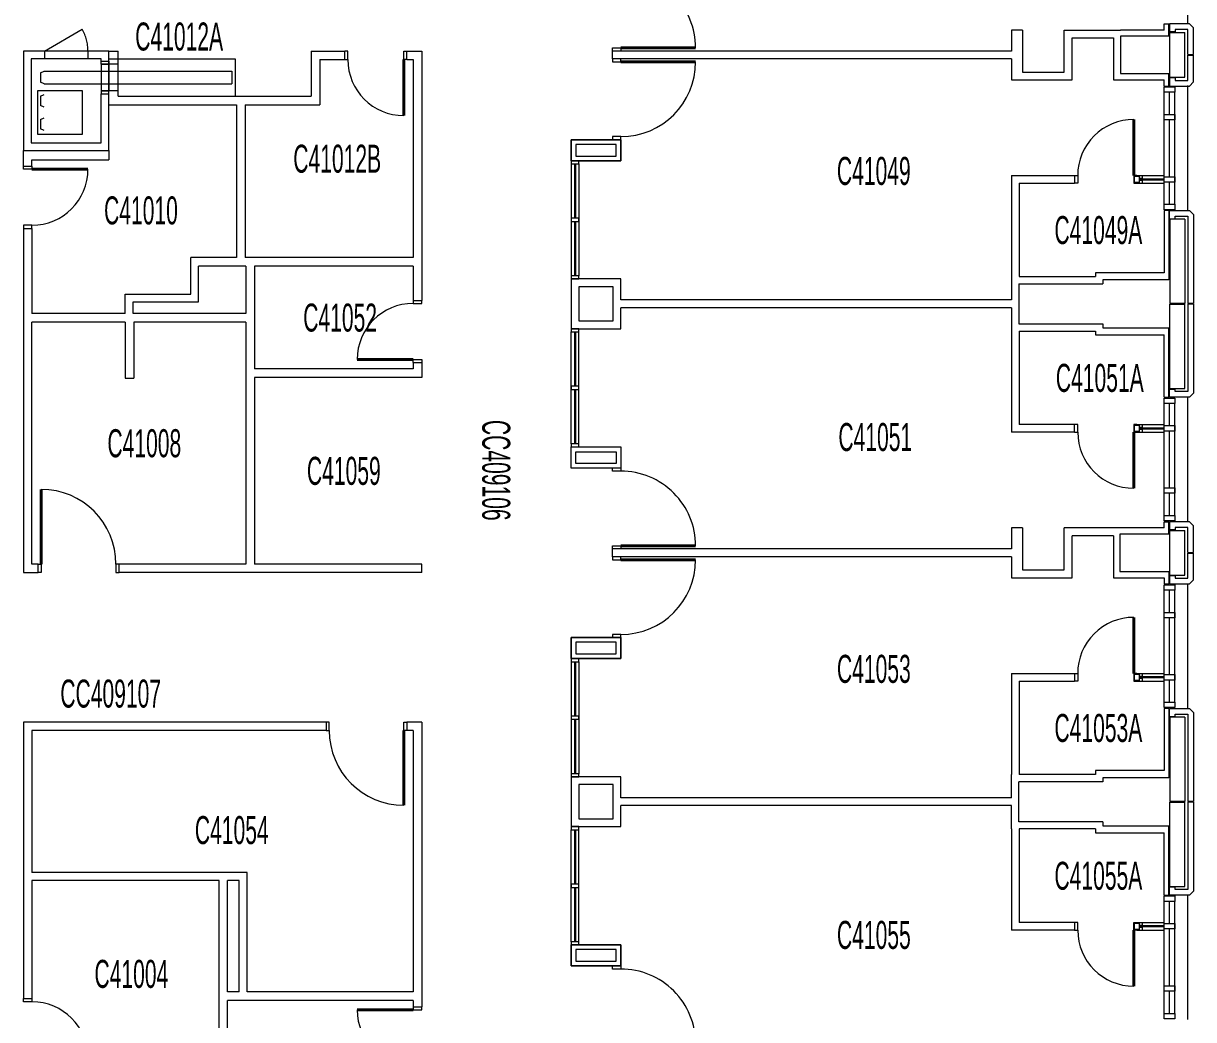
# Model space of a CAD drawing. Header units: inches. Extents: x 1.78 to 8.52, y 2.17 to 6.28.
# Drawn here: x 7.983 to 8.503, y 4.457 to 4.899 of the extents above; entities that cross this region are included whole.
import ezdxf

# ---------------------------------------------------------------- set-up
doc = ezdxf.new("R2010")
doc.units = ezdxf.units.IN
doc.header["$MEASUREMENT"] = 0
doc.linetypes.add('HIDDEN', pattern=[0.075, 0.05, -0.025])
for name, color, linetype, lineweight in [('LEVEL_15', 7, 'Continuous', 15), ('LEVEL_16', 7, 'Continuous', 15), ('LEVEL_23', 7, 'Continuous', 15), ('LEVEL_25', 7, 'Continuous', 15), ('LEVEL_26', 7, 'Continuous', 15), ('LEVEL_35', 7, 'Continuous', 15), ('LEVEL_48', 7, 'Continuous', 15), ('LEVEL_9', 7, 'Continuous', 15)]:
    doc.layers.add(name, color=color, linetype=linetype, lineweight=lineweight)
doc.styles.add('SLDTEXTSTYLE1', font='TXT', dxfattribs={"width": 0.5625})
doc.styles.add('SLDTEXTSTYLE5', font='TXT', dxfattribs={"width": 0.5625})

msp = doc.modelspace()

# ---------------------------------------------------------------- linework, layer by layer
at = {"layer": 'LEVEL_15', "color": 32, "linetype": 'Continuous', "lineweight": 0}
for p, q in [((8.50026, 4.95453), (8.50026, 4.89898)), ((8.50121, 4.89897), (8.49231, 4.89897)), ((8.49231, 4.89897), (8.49231, 4.89534)), ((8.50121, 4.89897), (8.50303, 4.89716)), ((8.50303, 4.88533), (8.50303, 4.89716)), ((8.49482, 4.89534), (8.49231, 4.89534)), ((8.49248, 4.87521), (8.49248, 4.89508)), ((8.49248, 4.89508), (8.49914, 4.89508)), ((8.50052, 4.89647), (8.49482, 4.89647)), ((8.49482, 4.89647), (8.49482, 4.89534)), ((8.49914, 4.87521), (8.49914, 4.89508)), ((8.50052, 4.88533), (8.50052, 4.89647)), ((8.50052, 4.88533), (8.50303, 4.88533)), ((8.50052, 4.87383), (8.50052, 4.88498)), ((8.50052, 4.88498), (8.50303, 4.88498)), ((8.50303, 4.87314), (8.50303, 4.88498)), ((8.49231, 4.87495), (8.49231, 4.87132)), ((8.49482, 4.87495), (8.49231, 4.87495)), ((8.49231, 4.87132), (8.50121, 4.87132)), ((8.49248, 4.87521), (8.49914, 4.87521)), ((8.49482, 4.87495), (8.49482, 4.87383)), ((8.49482, 4.87383), (8.50052, 4.87383)), ((8.50026, 4.87158), (8.50026, 4.81603)), ((8.50303, 4.87314), (8.50121, 4.87132)), ((8.49231, 4.81239), (8.49231, 4.81602)), ((8.49231, 4.81602), (8.50121, 4.81602)), ((8.50121, 4.81602), (8.50303, 4.81421)), ((8.50303, 4.81421), (8.50303, 4.77473)), ((8.49231, 4.81239), (8.49482, 4.81239)), ((8.49248, 4.81213), (8.49248, 4.77473)), ((8.49914, 4.81213), (8.49248, 4.81213)), ((8.49482, 4.81239), (8.49482, 4.81352)), ((8.49482, 4.81352), (8.50052, 4.81352)), ((8.49914, 4.81213), (8.49914, 4.77473)), ((8.50052, 4.81352), (8.50052, 4.77473)), ((8.49914, 4.77473), (8.49248, 4.77473)), ((8.49248, 4.73696), (8.49248, 4.77438)), ((8.49248, 4.77438), (8.49914, 4.77438)), ((8.49914, 4.73696), (8.49914, 4.77438)), ((8.50303, 4.77473), (8.50052, 4.77473)), ((8.50052, 4.77438), (8.50052, 4.73558)), ((8.50303, 4.77438), (8.50052, 4.77438)), ((8.50303, 4.77438), (8.50303, 4.73488)), ((8.49231, 4.73307), (8.49231, 4.7367)), ((8.49231, 4.7367), (8.49482, 4.7367)), ((8.49248, 4.73696), (8.49914, 4.73696)), ((8.49482, 4.73558), (8.49482, 4.7367)), ((8.50121, 4.73307), (8.49231, 4.73307)), ((8.50052, 4.73558), (8.49482, 4.73558)), ((8.50026, 4.73333), (8.50026, 4.67778)), ((8.50121, 4.73307), (8.50303, 4.73488)), ((8.50121, 4.67777), (8.49231, 4.67777)), ((8.49231, 4.67777), (8.49231, 4.67414)), ((8.49482, 4.67414), (8.49231, 4.67414)), ((8.49248, 4.65401), (8.49248, 4.67388)), ((8.49248, 4.67388), (8.49914, 4.67388)), ((8.50052, 4.67526), (8.49482, 4.67526)), ((8.49482, 4.67526), (8.49482, 4.67414)), ((8.49914, 4.65401), (8.49914, 4.67388)), ((8.50052, 4.66412), (8.50052, 4.67526)), ((8.50121, 4.67777), (8.50303, 4.67595)), ((8.50303, 4.66412), (8.50303, 4.67595)), ((8.50052, 4.66412), (8.50303, 4.66412)), ((8.50052, 4.65262), (8.50052, 4.66378)), ((8.50052, 4.66378), (8.50303, 4.66378)), ((8.50303, 4.65193), (8.50303, 4.66378)), ((8.49231, 4.65375), (8.49231, 4.65012)), ((8.49482, 4.65375), (8.49231, 4.65375)), ((8.49248, 4.65401), (8.49914, 4.65401)), ((8.49482, 4.65375), (8.49482, 4.65262)), ((8.49482, 4.65262), (8.50052, 4.65262)), ((8.49231, 4.65012), (8.50121, 4.65012)), ((8.50026, 4.65038), (8.50026, 4.59482)), ((8.50303, 4.65193), (8.50121, 4.65012)), ((8.49231, 4.59119), (8.49231, 4.59482)), ((8.49231, 4.59482), (8.50121, 4.59482)), ((8.49231, 4.59119), (8.49482, 4.59119)), ((8.49248, 4.59093), (8.49248, 4.55352)), ((8.49914, 4.59093), (8.49248, 4.59093)), ((8.49482, 4.59119), (8.49482, 4.59231)), ((8.49482, 4.59231), (8.50052, 4.59231)), ((8.49914, 4.59093), (8.49914, 4.55352)), ((8.50052, 4.59231), (8.50052, 4.55352)), ((8.50121, 4.59482), (8.50303, 4.593)), ((8.50303, 4.593), (8.50303, 4.55352)), ((8.49914, 4.55352), (8.49248, 4.55352)), ((8.49248, 4.51575), (8.49248, 4.55318)), ((8.49248, 4.55318), (8.49914, 4.55318)), ((8.49914, 4.51575), (8.49914, 4.55318)), ((8.50303, 4.55352), (8.50052, 4.55352)), ((8.50052, 4.55318), (8.50052, 4.51437)), ((8.50303, 4.55318), (8.50052, 4.55318)), ((8.50303, 4.55318), (8.50303, 4.51368)), ((8.49231, 4.51187), (8.49231, 4.5155)), ((8.49231, 4.5155), (8.49482, 4.5155)), ((8.49248, 4.51575), (8.49914, 4.51575)), ((8.49482, 4.51437), (8.49482, 4.5155)), ((8.50052, 4.51437), (8.49482, 4.51437)), ((8.50026, 4.51212), (8.50026, 4.45657)), ((8.50121, 4.51187), (8.50303, 4.51368)), ((8.50121, 4.51187), (8.49231, 4.51187))]:
    msp.add_line(p, q, dxfattribs=at)
at = {"layer": 'LEVEL_16', "color": 155, "linetype": 'Continuous', "lineweight": 0}
for p, q in [((8.48989, 4.87098), (8.49473, 4.87098)), ((8.48989, 4.86856), (8.48989, 4.87098)), ((8.49473, 4.87098), (8.49473, 4.86856)), ((8.49473, 4.86856), (8.48989, 4.86856)), ((8.48989, 4.81879), (8.48989, 4.86856)), ((8.49231, 4.85871), (8.49231, 4.86856)), ((8.49473, 4.81879), (8.49473, 4.86856)), ((8.48989, 4.85871), (8.49473, 4.85871)), ((8.48989, 4.85629), (8.48989, 4.85871)), ((8.49473, 4.85629), (8.48989, 4.85629)), ((8.49231, 4.83106), (8.49231, 4.85629)), ((8.49473, 4.85871), (8.49473, 4.85629)), ((8.48989, 4.83106), (8.49473, 4.83106)), ((8.48989, 4.82864), (8.48989, 4.83106)), ((8.49473, 4.83106), (8.49473, 4.82864)), ((8.49473, 4.82864), (8.48989, 4.82864)), ((8.49231, 4.81879), (8.49231, 4.82864)), ((8.48989, 4.81879), (8.49473, 4.81879)), ((8.48989, 4.81637), (8.48989, 4.81879)), ((8.49473, 4.81637), (8.48989, 4.81637)), ((8.49473, 4.81879), (8.49473, 4.81637)), ((8.48989, 4.73272), (8.49473, 4.73272)), ((8.48989, 4.7303), (8.48989, 4.73272)), ((8.49473, 4.73272), (8.49473, 4.7303)), ((8.49473, 4.7303), (8.48989, 4.7303)), ((8.48989, 4.68053), (8.48989, 4.7303)), ((8.49231, 4.72045), (8.49231, 4.7303)), ((8.49473, 4.68053), (8.49473, 4.7303)), ((8.48989, 4.72045), (8.49473, 4.72045)), ((8.48989, 4.71803), (8.48989, 4.72045)), ((8.49473, 4.72045), (8.49473, 4.71803)), ((8.49473, 4.71803), (8.48989, 4.71803)), ((8.49231, 4.6928), (8.49231, 4.71803)), ((8.48989, 4.6928), (8.49473, 4.6928)), ((8.48989, 4.69038), (8.48989, 4.6928)), ((8.49473, 4.69038), (8.48989, 4.69038)), ((8.49231, 4.68053), (8.49231, 4.69038)), ((8.49473, 4.6928), (8.49473, 4.69038)), ((8.48989, 4.68053), (8.49473, 4.68053)), ((8.48989, 4.67811), (8.48989, 4.68053)), ((8.49473, 4.68053), (8.49473, 4.67811)), ((8.49473, 4.67811), (8.48989, 4.67811)), ((8.48989, 4.64977), (8.49473, 4.64977)), ((8.48989, 4.64735), (8.48989, 4.64977)), ((8.49473, 4.64735), (8.48989, 4.64735)), ((8.48989, 4.59758), (8.48989, 4.64735)), ((8.49231, 4.6375), (8.49231, 4.64735)), ((8.49473, 4.64977), (8.49473, 4.64735)), ((8.49473, 4.59758), (8.49473, 4.64735)), ((8.48989, 4.6375), (8.49473, 4.6375)), ((8.48989, 4.63508), (8.48989, 4.6375)), ((8.49473, 4.6375), (8.49473, 4.63508)), ((8.49473, 4.63508), (8.48989, 4.63508)), ((8.49231, 4.60985), (8.49231, 4.63508)), ((8.48989, 4.60985), (8.49473, 4.60985)), ((8.48989, 4.60743), (8.48989, 4.60985)), ((8.49473, 4.60743), (8.48989, 4.60743)), ((8.49231, 4.59758), (8.49231, 4.60743)), ((8.49473, 4.60985), (8.49473, 4.60743)), ((8.48989, 4.59758), (8.49473, 4.59758)), ((8.48989, 4.59516), (8.48989, 4.59758)), ((8.49473, 4.59758), (8.49473, 4.59516)), ((8.49473, 4.59516), (8.48989, 4.59516)), ((8.48989, 4.51152), (8.49473, 4.51152)), ((8.48989, 4.5091), (8.48989, 4.51152)), ((8.49473, 4.5091), (8.48989, 4.5091)), ((8.48989, 4.45933), (8.48989, 4.5091)), ((8.49231, 4.49925), (8.49231, 4.5091)), ((8.49473, 4.51152), (8.49473, 4.5091)), ((8.49473, 4.45933), (8.49473, 4.5091)), ((8.48989, 4.49925), (8.49473, 4.49925)), ((8.48989, 4.49683), (8.48989, 4.49925)), ((8.49473, 4.49683), (8.48989, 4.49683)), ((8.49231, 4.4716), (8.49231, 4.49683)), ((8.49473, 4.49925), (8.49473, 4.49683)), ((8.48989, 4.4716), (8.49473, 4.4716)), ((8.48989, 4.46918), (8.48989, 4.4716)), ((8.49473, 4.4716), (8.49473, 4.46918)), ((8.49473, 4.46918), (8.48989, 4.46918)), ((8.49231, 4.45933), (8.49231, 4.46918)), ((8.48989, 4.45933), (8.49473, 4.45933)), ((8.48989, 4.45691), (8.48989, 4.45933)), ((8.49473, 4.45691), (8.48989, 4.45691)), ((8.49473, 4.45933), (8.49473, 4.45691))]:
    msp.add_line(p, q, dxfattribs=at)
at = {"layer": 'LEVEL_16', "color": 151, "linetype": 'Continuous', "lineweight": 0}
for p, q in [((8.22652, 4.84748), (8.24864, 4.84748)), ((8.22652, 4.83815), (8.22652, 4.84748)), ((8.24864, 4.84748), (8.24864, 4.83815)), ((8.24864, 4.83815), (8.22652, 4.83815)), ((8.47676, 4.82847), (8.47676, 4.83124)), ((8.47676, 4.83124), (8.47883, 4.83124)), ((8.47883, 4.83124), (8.47883, 4.82951)), ((8.48021, 4.8302), (8.47883, 4.8302)), ((8.47883, 4.8302), (8.47883, 4.82847)), ((8.47883, 4.82951), (8.48021, 4.82951)), ((8.48021, 4.83158), (8.48989, 4.83158)), ((8.47883, 4.82847), (8.47676, 4.82847)), ((8.48021, 4.82813), (8.48989, 4.82813)), ((8.47676, 4.71787), (8.47676, 4.72063)), ((8.47676, 4.72063), (8.47883, 4.72063)), ((8.47883, 4.72063), (8.47883, 4.71891)), ((8.48021, 4.72098), (8.48989, 4.72098)), ((8.47883, 4.71787), (8.47676, 4.71787)), ((8.48021, 4.7196), (8.47883, 4.7196)), ((8.47883, 4.7196), (8.47883, 4.71787)), ((8.47883, 4.71891), (8.48021, 4.71891)), ((8.48021, 4.71752), (8.48989, 4.71752)), ((8.22652, 4.71096), (8.24864, 4.71096)), ((8.22652, 4.70162), (8.22652, 4.71096)), ((8.24864, 4.71096), (8.24864, 4.70162)), ((8.24864, 4.70162), (8.22652, 4.70162)), ((8.22652, 4.62628), (8.24864, 4.62628)), ((8.22652, 4.61695), (8.22652, 4.62628)), ((8.24864, 4.62628), (8.24864, 4.61695)), ((8.24864, 4.61695), (8.22652, 4.61695)), ((8.47676, 4.60727), (8.47676, 4.61003)), ((8.47676, 4.61003), (8.47883, 4.61003)), ((8.47883, 4.60727), (8.47676, 4.60727)), ((8.47883, 4.61003), (8.47883, 4.6083)), ((8.48021, 4.609), (8.47883, 4.609)), ((8.47883, 4.609), (8.47883, 4.60727)), ((8.47883, 4.6083), (8.48021, 4.6083)), ((8.48021, 4.61038), (8.48989, 4.61038)), ((8.48021, 4.60692), (8.48989, 4.60692)), ((8.47676, 4.49667), (8.47676, 4.49943)), ((8.47676, 4.49943), (8.47883, 4.49943)), ((8.47883, 4.49667), (8.47676, 4.49667)), ((8.47883, 4.49943), (8.47883, 4.4977)), ((8.48021, 4.49839), (8.47883, 4.49839)), ((8.47883, 4.49839), (8.47883, 4.49667)), ((8.47883, 4.4977), (8.48021, 4.4977)), ((8.48021, 4.49978), (8.48989, 4.49978)), ((8.48021, 4.49632), (8.48989, 4.49632)), ((8.22652, 4.48975), (8.24864, 4.48975)), ((8.22652, 4.48042), (8.22652, 4.48975)), ((8.24864, 4.48975), (8.24864, 4.48042)), ((8.24864, 4.48042), (8.22652, 4.48042))]:
    msp.add_line(p, q, dxfattribs=at)
at = {"layer": 'LEVEL_16', "color": 151, "linetype": 'Continuous', "lineweight": 30}
for p, q in [((8.48989, 4.82985), (8.47883, 4.82985)), ((8.48989, 4.71924), (8.47883, 4.71924)), ((8.48989, 4.60864), (8.47883, 4.60864)), ((8.48989, 4.49804), (8.47883, 4.49804))]:
    msp.add_line(p, q, dxfattribs=at)
at = {"layer": 'LEVEL_23', "color": 2, "linetype": 'Continuous', "lineweight": 0}
for p, q in [((8.48989, 4.89621), (8.48989, 4.89897)), ((8.48989, 4.89897), (8.49205, 4.89897)), ((8.49205, 4.89345), (8.49205, 4.89897)), ((8.42215, 4.89621), (8.42215, 4.88688)), ((8.42699, 4.89621), (8.42215, 4.89621)), ((8.42699, 4.89621), (8.42699, 4.87755)), ((8.44556, 4.87755), (8.44556, 4.89621)), ((8.44556, 4.89621), (8.47062, 4.89621)), ((8.44902, 4.87409), (8.44902, 4.89276)), ((8.44902, 4.89276), (8.46743, 4.89276)), ((8.46743, 4.89276), (8.46743, 4.87409)), ((8.48989, 4.89621), (8.47062, 4.89621)), ((8.49205, 4.89345), (8.47062, 4.89345)), ((8.47062, 4.89345), (8.47062, 4.87686)), ((7.9832, 4.88688), (7.9832, 4.84264)), ((8.02122, 4.88688), (7.9832, 4.88688)), ((8.02122, 4.88101), (8.02122, 4.88688)), ((8.02122, 4.88688), (8.02536, 4.88688)), ((8.02536, 4.88101), (8.02536, 4.88688)), ((8.11108, 4.88688), (8.12594, 4.88688)), ((8.11108, 4.88688), (8.11108, 4.86684)), ((8.12594, 4.88308), (8.12594, 4.88688)), ((8.15359, 4.88688), (8.16016, 4.88688)), ((8.15359, 4.88308), (8.15359, 4.88688)), ((8.16016, 4.88688), (8.16016, 4.77611)), ((8.42215, 4.88688), (8.24484, 4.88688)), ((8.24484, 4.88343), (8.24484, 4.88688)), ((7.98665, 4.88343), (7.98665, 4.8461)), ((8.01776, 4.88343), (7.98665, 4.88343)), ((8.01776, 4.88239), (8.01776, 4.88343)), ((8.01776, 4.88239), (8.02122, 4.88239)), ((8.02122, 4.86787), (8.02122, 4.88239)), ((8.11488, 4.88308), (8.12594, 4.88308)), ((8.11488, 4.88308), (8.11488, 4.86303)), ((8.15359, 4.88308), (8.15636, 4.88308)), ((8.15636, 4.88308), (8.15636, 4.79512)), ((8.42215, 4.88343), (8.24484, 4.88343)), ((8.42215, 4.88343), (8.42215, 4.87409)), ((8.02536, 4.88101), (8.02122, 4.88101)), ((8.02536, 4.86926), (8.02536, 4.88101)), ((8.42699, 4.87755), (8.44556, 4.87755)), ((8.47062, 4.87686), (8.49205, 4.87686)), ((8.49205, 4.87132), (8.49205, 4.87686)), ((8.42215, 4.87409), (8.44902, 4.87409)), ((8.46743, 4.87409), (8.48989, 4.87409)), ((8.48989, 4.87132), (8.48989, 4.87409)), ((8.48989, 4.87132), (8.49205, 4.87132)), ((8.01776, 4.8461), (8.01776, 4.86787)), ((8.01776, 4.86787), (8.02122, 4.86787)), ((8.02536, 4.86926), (8.02122, 4.86926)), ((8.02122, 4.86303), (8.02122, 4.86926)), ((8.02536, 4.86684), (8.02536, 4.86926)), ((8.02536, 4.86684), (8.11108, 4.86684)), ((8.02122, 4.84264), (8.02122, 4.86303)), ((8.02122, 4.86303), (8.0779, 4.86303)), ((8.0779, 4.86303), (8.0779, 4.79512)), ((8.0817, 4.86303), (8.11488, 4.86303)), ((8.0817, 4.86303), (8.0817, 4.79512)), ((7.98665, 4.8461), (8.01776, 4.8461)), ((8.22652, 4.84748), (8.22652, 4.83815)), ((8.24864, 4.84748), (8.22652, 4.84748)), ((8.22859, 4.84541), (8.22859, 4.84022)), ((8.24657, 4.84541), (8.22859, 4.84541)), ((8.24657, 4.84022), (8.24657, 4.84541)), ((8.24864, 4.83815), (8.24864, 4.84748)), ((7.9832, 4.84264), (8.02122, 4.84264)), ((7.9832, 4.83573), (7.9832, 4.84264)), ((7.9832, 4.84264), (8.02122, 4.84264)), ((8.02122, 4.84264), (8.02122, 4.83849)), ((8.22859, 4.84022), (8.24657, 4.84022)), ((7.9832, 4.83573), (7.987, 4.83573)), ((7.987, 4.83573), (7.987, 4.83849)), ((7.987, 4.83849), (8.02122, 4.83849)), ((8.22652, 4.83815), (8.24864, 4.83815)), ((8.42215, 4.83158), (8.42215, 4.78665)), ((8.42215, 4.83158), (8.45018, 4.83158)), ((8.45018, 4.83158), (8.45018, 4.82813)), ((8.47783, 4.83158), (8.48021, 4.83158)), ((8.47783, 4.83158), (8.47783, 4.83123)), ((8.48021, 4.83158), (8.48021, 4.8302)), ((8.48021, 4.82951), (8.48021, 4.82813)), ((8.4256, 4.82813), (8.4256, 4.78665)), ((8.4256, 4.82813), (8.45018, 4.82813)), ((8.47783, 4.82847), (8.47783, 4.82813)), ((8.47783, 4.82813), (8.48021, 4.82813)), ((8.48989, 4.81602), (8.48989, 4.78838)), ((8.49205, 4.81602), (8.48989, 4.81602)), ((8.49205, 4.81602), (8.49205, 4.78518)), ((7.9832, 4.80808), (7.987, 4.80808)), ((7.9832, 4.80808), (7.9832, 4.65514)), ((7.987, 4.80808), (7.987, 4.77023)), ((8.05751, 4.77887), (8.05751, 4.79512)), ((8.0779, 4.79512), (8.05751, 4.79512)), ((8.15636, 4.79512), (8.0817, 4.79512)), ((8.06096, 4.77542), (8.06096, 4.79132)), ((8.08205, 4.79132), (8.06096, 4.79132)), ((8.08205, 4.79132), (8.08205, 4.77023)), ((8.08585, 4.79132), (8.08585, 4.74569)), ((8.15636, 4.79132), (8.08585, 4.79132)), ((8.15636, 4.79132), (8.15636, 4.77611)), ((8.48989, 4.78838), (8.45948, 4.78838)), ((8.45948, 4.78838), (8.45948, 4.78665)), ((8.24864, 4.78561), (8.22652, 4.78561)), ((8.22652, 4.78561), (8.22652, 4.76349)), ((8.24864, 4.77628), (8.24864, 4.78561)), ((8.42215, 4.78665), (8.42215, 4.77628)), ((8.42534, 4.78345), (8.46267, 4.78345)), ((8.42534, 4.78345), (8.42534, 4.76565)), ((8.4256, 4.78665), (8.45948, 4.78665)), ((8.49205, 4.78518), (8.46267, 4.78518)), ((8.46267, 4.78518), (8.46267, 4.78345)), ((8.02847, 4.77023), (8.02847, 4.77887)), ((8.02847, 4.77887), (8.05751, 4.77887)), ((8.24518, 4.78216), (8.22998, 4.78216)), ((8.22998, 4.78216), (8.22998, 4.76695)), ((8.24518, 4.76695), (8.24518, 4.78216)), ((8.03193, 4.77023), (8.03193, 4.77542)), ((8.03193, 4.77542), (8.06096, 4.77542)), ((8.15636, 4.77611), (8.16016, 4.77611)), ((8.31155, 4.77628), (8.24864, 4.77628)), ((8.31086, 4.77282), (8.24864, 4.77282)), ((8.24864, 4.76349), (8.24864, 4.77282)), ((8.42215, 4.77628), (8.2521, 4.77628)), ((8.42215, 4.77282), (8.2521, 4.77282)), ((8.31155, 4.77282), (8.2521, 4.77282)), ((8.31155, 4.77282), (8.2521, 4.77282)), ((8.42215, 4.77282), (8.42215, 4.76246)), ((8.02847, 4.77023), (7.987, 4.77023)), ((8.08205, 4.77023), (8.03193, 4.77023)), ((8.22998, 4.76695), (8.24518, 4.76695)), ((7.987, 4.65894), (7.987, 4.76643)), ((8.02847, 4.76643), (7.987, 4.76643)), ((8.02847, 4.76643), (8.02847, 4.74155)), ((8.08205, 4.76643), (8.03228, 4.76643)), ((8.03228, 4.76643), (8.03228, 4.74155)), ((8.08205, 4.76643), (8.08205, 4.65894)), ((8.22652, 4.76349), (8.24864, 4.76349)), ((8.42215, 4.76246), (8.42215, 4.71752)), ((8.42534, 4.76565), (8.46267, 4.76565)), ((8.4256, 4.76246), (8.4256, 4.72098)), ((8.4256, 4.76246), (8.45948, 4.76246)), ((8.45948, 4.76246), (8.45948, 4.76073)), ((8.46267, 4.76565), (8.46267, 4.76392)), ((8.46267, 4.76392), (8.49205, 4.76392)), ((8.49205, 4.73307), (8.49205, 4.76392)), ((8.45948, 4.76073), (8.48989, 4.76073)), ((8.48989, 4.73307), (8.48989, 4.76073)), ((8.15636, 4.74846), (8.15636, 4.74569)), ((8.15636, 4.74846), (8.16016, 4.74846)), ((8.16016, 4.74846), (8.16016, 4.74189)), ((8.02847, 4.74155), (8.03228, 4.74155)), ((8.15636, 4.74569), (8.08585, 4.74569)), ((8.16016, 4.74189), (8.08585, 4.74189)), ((8.08585, 4.74189), (8.08585, 4.65894)), ((8.48989, 4.73307), (8.49205, 4.73307)), ((8.45018, 4.72098), (8.4256, 4.72098)), ((8.45018, 4.71752), (8.45018, 4.72098)), ((8.47783, 4.72098), (8.48021, 4.72098)), ((8.47783, 4.72063), (8.47783, 4.72098)), ((8.48021, 4.72098), (8.48021, 4.7196)), ((8.45018, 4.71752), (8.42215, 4.71752)), ((8.47783, 4.71752), (8.47783, 4.71787)), ((8.47783, 4.71752), (8.48021, 4.71752)), ((8.48021, 4.7189), (8.48021, 4.71752)), ((8.22652, 4.70162), (8.22652, 4.71096)), ((8.22652, 4.71096), (8.24864, 4.71096)), ((8.24864, 4.71096), (8.24864, 4.70162)), ((8.22859, 4.7037), (8.22859, 4.70888)), ((8.22859, 4.70888), (8.24657, 4.70888)), ((8.24657, 4.70888), (8.24657, 4.7037)), ((8.24864, 4.70162), (8.22652, 4.70162)), ((8.24657, 4.7037), (8.22859, 4.7037)), ((8.42215, 4.67501), (8.42215, 4.66568)), ((8.42699, 4.67501), (8.42215, 4.67501)), ((8.42699, 4.67501), (8.42699, 4.65635)), ((8.44556, 4.65635), (8.44556, 4.67501)), ((8.47019, 4.67501), (8.44556, 4.67501)), ((8.48989, 4.67501), (8.47019, 4.67501)), ((8.48989, 4.67777), (8.49205, 4.67777)), ((8.48989, 4.67501), (8.48989, 4.67777)), ((8.49205, 4.67225), (8.49205, 4.67777)), ((8.44902, 4.65289), (8.44902, 4.67155)), ((8.46743, 4.67155), (8.44902, 4.67155)), ((8.46743, 4.67155), (8.46743, 4.65289)), ((8.49205, 4.67225), (8.47019, 4.67225)), ((8.47019, 4.67225), (8.47019, 4.65566)), ((8.42215, 4.66568), (8.24484, 4.66568)), ((8.24484, 4.66222), (8.24484, 4.66568)), ((7.98976, 4.65894), (7.987, 4.65894)), ((7.98976, 4.65514), (7.98976, 4.65894)), ((8.02571, 4.65514), (8.02571, 4.65894)), ((8.08205, 4.65894), (8.02571, 4.65894)), ((8.16016, 4.65894), (8.08585, 4.65894)), ((8.16016, 4.65514), (8.16016, 4.65894)), ((8.42215, 4.66222), (8.24484, 4.66222)), ((8.42215, 4.66222), (8.42215, 4.65289)), ((7.9832, 4.65514), (7.98976, 4.65514)), ((8.16016, 4.65514), (8.02571, 4.65514)), ((8.42215, 4.65289), (8.44902, 4.65289)), ((8.42699, 4.65635), (8.44556, 4.65635)), ((8.46743, 4.65289), (8.48989, 4.65289)), ((8.47019, 4.65566), (8.49205, 4.65566)), ((8.48989, 4.65289), (8.48989, 4.65012)), ((8.49205, 4.65566), (8.49205, 4.65012)), ((8.48989, 4.65012), (8.49205, 4.65012)), ((8.22652, 4.62628), (8.22652, 4.61695)), ((8.24864, 4.62628), (8.22652, 4.62628)), ((8.22859, 4.6242), (8.22859, 4.61902)), ((8.24657, 4.6242), (8.22859, 4.6242)), ((8.24657, 4.61902), (8.24657, 4.6242)), ((8.24864, 4.61695), (8.24864, 4.62628)), ((8.22652, 4.61695), (8.24864, 4.61695)), ((8.22859, 4.61902), (8.24657, 4.61902)), ((8.42215, 4.61038), (8.42215, 4.56545)), ((8.42215, 4.61038), (8.45018, 4.61038)), ((8.4256, 4.60692), (8.4256, 4.56545)), ((8.4256, 4.60692), (8.45018, 4.60692)), ((8.45018, 4.61038), (8.45018, 4.60692)), ((8.47783, 4.61038), (8.48021, 4.61038)), ((8.47783, 4.61038), (8.47783, 4.61004)), ((8.47783, 4.60727), (8.47783, 4.60692)), ((8.47783, 4.60692), (8.48021, 4.60692)), ((8.48021, 4.61038), (8.48021, 4.609)), ((8.48021, 4.6083), (8.48021, 4.60692)), ((8.48989, 4.59482), (8.48989, 4.56717)), ((8.49205, 4.59482), (8.48989, 4.59482)), ((8.49205, 4.59482), (8.49205, 4.56398)), ((7.9832, 4.58878), (7.9832, 4.46587)), ((8.11765, 4.58878), (7.9832, 4.58878)), ((7.987, 4.58497), (7.987, 4.52186)), ((8.11765, 4.58497), (7.987, 4.58497)), ((8.11765, 4.58878), (8.11765, 4.58497)), ((8.16016, 4.58878), (8.15359, 4.58878)), ((8.15359, 4.58878), (8.15359, 4.58497)), ((8.15636, 4.58497), (8.15359, 4.58497)), ((8.15636, 4.58497), (8.15636, 4.46884)), ((8.16016, 4.58878), (8.16016, 4.46228)), ((8.24864, 4.56441), (8.22652, 4.56441)), ((8.22652, 4.56441), (8.22652, 4.54229)), ((8.24864, 4.55508), (8.24864, 4.56441)), ((8.42215, 4.55508), (8.42215, 4.56545)), ((8.45948, 4.56545), (8.4256, 4.56545)), ((8.48989, 4.56717), (8.45948, 4.56717)), ((8.45948, 4.56717), (8.45948, 4.56545)), ((8.24518, 4.56095), (8.22998, 4.56095)), ((8.22998, 4.56095), (8.22998, 4.54575)), ((8.24518, 4.54575), (8.24518, 4.56095)), ((8.42534, 4.54445), (8.42534, 4.56225)), ((8.46267, 4.56225), (8.42534, 4.56225)), ((8.49205, 4.56398), (8.46267, 4.56398)), ((8.46267, 4.56398), (8.46267, 4.56225)), ((8.31155, 4.55508), (8.24864, 4.55508)), ((8.42215, 4.55508), (8.2521, 4.55508)), ((8.31086, 4.55162), (8.24864, 4.55162)), ((8.24864, 4.54229), (8.24864, 4.55162)), ((8.42215, 4.55162), (8.2521, 4.55162)), ((8.31155, 4.55162), (8.2521, 4.55162)), ((8.31155, 4.55162), (8.2521, 4.55162)), ((8.42215, 4.54125), (8.42215, 4.55162)), ((8.22998, 4.54575), (8.24518, 4.54575)), ((8.46267, 4.54445), (8.42534, 4.54445)), ((8.46267, 4.54445), (8.46267, 4.54272)), ((8.22652, 4.54229), (8.24864, 4.54229)), ((8.42215, 4.54125), (8.42215, 4.49632)), ((8.45948, 4.54125), (8.4256, 4.54125)), ((8.4256, 4.54125), (8.4256, 4.49978)), ((8.45948, 4.54125), (8.45948, 4.53952)), ((8.45948, 4.53952), (8.48989, 4.53952)), ((8.46267, 4.54272), (8.49205, 4.54272)), ((8.48989, 4.51187), (8.48989, 4.53952)), ((8.49205, 4.51187), (8.49205, 4.54272)), ((8.08257, 4.52186), (7.987, 4.52186)), ((7.987, 4.5184), (7.987, 4.46587)), ((8.07012, 4.5184), (7.987, 4.5184)), ((8.07012, 4.43545), (8.07012, 4.5184)), ((8.07392, 4.46884), (8.07392, 4.5184)), ((8.07911, 4.5184), (8.07392, 4.5184)), ((8.07911, 4.46884), (8.07911, 4.5184)), ((8.08257, 4.46884), (8.08257, 4.52186)), ((8.48989, 4.51187), (8.49205, 4.51187)), ((8.45018, 4.49978), (8.4256, 4.49978)), ((8.45018, 4.49978), (8.45018, 4.49632)), ((8.47783, 4.49978), (8.48021, 4.49978)), ((8.47783, 4.49978), (8.47783, 4.49943)), ((8.47783, 4.49665), (8.47783, 4.49632)), ((8.48021, 4.49978), (8.48021, 4.4984)), ((8.48021, 4.4977), (8.48021, 4.49632)), ((8.45018, 4.49632), (8.42215, 4.49632)), ((8.47783, 4.49632), (8.48021, 4.49632)), ((8.24864, 4.48975), (8.22652, 4.48975)), ((8.22652, 4.48975), (8.22652, 4.48042)), ((8.24657, 4.48768), (8.22859, 4.48768)), ((8.22859, 4.48768), (8.22859, 4.48249)), ((8.24657, 4.48249), (8.24657, 4.48768)), ((8.24864, 4.48042), (8.24864, 4.48975)), ((8.22859, 4.48249), (8.24657, 4.48249)), ((8.22652, 4.48042), (8.24864, 4.48042)), ((7.9832, 4.46587), (7.987, 4.46587)), ((8.07911, 4.46884), (8.07392, 4.46884)), ((8.15636, 4.46884), (8.08257, 4.46884)), ((8.15636, 4.46504), (8.07392, 4.46504)), ((8.07392, 4.37276), (8.07392, 4.46504)), ((8.15636, 4.46504), (8.15636, 4.46228)), ((8.15636, 4.46228), (8.16016, 4.46228))]:
    msp.add_line(p, q, dxfattribs=at)
at = {"layer": 'LEVEL_25', "color": 2, "linetype": 'HIDDEN', "lineweight": 0}
for p, q in [((7.99253, 4.88687), (8.00929, 4.89654)), ((7.99253, 4.88687), (7.99253, 4.88341)), ((8.01188, 4.88687), (8.01188, 4.88341))]:
    msp.add_line(p, q, dxfattribs=at)
at = {"layer": 'LEVEL_25', "color": 2, "linetype": 'Continuous', "lineweight": 0}
for p, q in [((8.24484, 4.88688), (8.24484, 4.88827)), ((8.24484, 4.88827), (8.24864, 4.88827)), ((8.24864, 4.88827), (8.24864, 4.88688)), ((8.24484, 4.88343), (8.24484, 4.88204)), ((8.24484, 4.88204), (8.24864, 4.88204)), ((8.24864, 4.88204), (8.24864, 4.88343)), ((8.01776, 4.88101), (8.02122, 4.88101)), ((8.01776, 4.86926), (8.02122, 4.86926)), ((8.24864, 4.84886), (8.24484, 4.84886)), ((8.24484, 4.84886), (8.24484, 4.84748)), ((8.24864, 4.84748), (8.24864, 4.84886)), ((8.45156, 4.72098), (8.45018, 4.72098)), ((8.45156, 4.71752), (8.45156, 4.72098)), ((8.47783, 4.72098), (8.47644, 4.72098)), ((8.47644, 4.72098), (8.47644, 4.71752)), ((8.45018, 4.71752), (8.45156, 4.71752)), ((8.47644, 4.71752), (8.47783, 4.71752)), ((8.24484, 4.70024), (8.24484, 4.70162)), ((8.24864, 4.70024), (8.24484, 4.70024)), ((8.24864, 4.70162), (8.24864, 4.70024)), ((8.24484, 4.66568), (8.24484, 4.66706)), ((8.24484, 4.66706), (8.24864, 4.66706)), ((8.24864, 4.66706), (8.24864, 4.66568)), ((8.24484, 4.66222), (8.24484, 4.66084)), ((8.24484, 4.66084), (8.24864, 4.66084)), ((8.24864, 4.66084), (8.24864, 4.66222)), ((8.24864, 4.62766), (8.24484, 4.62766)), ((8.24484, 4.62766), (8.24484, 4.62628)), ((8.24864, 4.62628), (8.24864, 4.62766)), ((8.24484, 4.47904), (8.24484, 4.48042)), ((8.24864, 4.47904), (8.24484, 4.47904)), ((8.24864, 4.48042), (8.24864, 4.47904))]:
    msp.add_line(p, q, dxfattribs=at)
at = {"layer": 'LEVEL_25', "color": 2, "linetype": 'Continuous', "lineweight": 40}
for p, q in [((8.28182, 4.88827), (8.24864, 4.88827)), ((8.15221, 4.8582), (8.15221, 4.88308)), ((8.28182, 4.88204), (8.24864, 4.88204)), ((8.47644, 4.85647), (8.47644, 4.83158)), ((8.01188, 4.83435), (7.987, 4.83435)), ((8.13147, 4.74984), (8.15636, 4.74984)), ((8.47644, 4.69264), (8.47644, 4.71752)), ((7.99115, 4.69212), (7.99115, 4.65894)), ((8.28182, 4.66706), (8.24864, 4.66706)), ((8.28182, 4.66084), (8.24864, 4.66084)), ((8.47644, 4.63526), (8.47644, 4.61038)), ((8.15221, 4.55179), (8.15221, 4.58497)), ((8.47644, 4.47143), (8.47644, 4.49632)), ((8.13147, 4.46089), (8.15636, 4.46089))]:
    msp.add_line(p, q, dxfattribs=at)
at = {"layer": 'LEVEL_25', "color": 2, "linetype": 'Continuous', "lineweight": 0}
for centre, major_axis, start_param, end_param in [((8.24864, 4.88827), (0, 0.03318), 4.712389, 6.283186), ((8.15221, 4.88308), (-0.02489, 0), 6.283185, 7.853981), ((8.24864, 4.88204), (0, -0.03318), 6.283185, 7.853981), ((8.47644, 4.83158), (-0.02489, 0), 4.712389, 6.283186), ((7.987, 4.83435), (0.02489, 0), 4.712389, 6.283185), ((8.15636, 4.74984), (0, 0.02489), 6.283185, 7.853981), ((8.47644, 4.71752), (0, 0.02489), 1.570796, 3.141592), ((8.24864, 4.66706), (0, 0.03318), 4.712389, 6.283186), ((7.99115, 4.65894), (0.03318, 0), 6.283185, 7.853981), ((8.24864, 4.66084), (0, -0.03318), 6.283185, 7.853981), ((8.47644, 4.61038), (-0.02489, 0), 4.712389, 6.283186), ((8.15221, 4.58497), (-0.03318, 0), 6.283185, 7.853981), ((8.47644, 4.49632), (-0.02489, 0), 6.283185, 7.853981), ((8.24864, 4.44586), (0, 0.03318), 4.712389, 6.283186), ((7.987, 4.4396), (-0.02489, 0), 3.141593, 4.712389), ((8.15636, 4.46089), (0.02489, 0), 3.141593, 4.712389)]:
    msp.add_ellipse(centre, major_axis=major_axis, ratio=1, start_param=start_param, end_param=end_param, dxfattribs=at)
at = {"layer": 'LEVEL_25', "color": 2, "linetype": 'HIDDEN', "lineweight": 0}
msp.add_ellipse((7.99253, 4.88687), major_axis=(0.01936, 0), ratio=1, start_param=0, end_param=0.523598, dxfattribs=at)
at = {"layer": 'LEVEL_26', "color": 2, "linetype": 'Continuous', "lineweight": 0}
for p, q in [((8.12732, 4.88688), (8.12594, 4.88688)), ((8.12732, 4.88308), (8.12732, 4.88688)), ((8.15221, 4.88308), (8.15221, 4.88688)), ((8.15221, 4.88688), (8.15359, 4.88688)), ((8.01776, 4.88101), (8.01776, 4.88239)), ((8.02122, 4.88239), (8.02122, 4.88101)), ((8.12594, 4.88308), (8.12732, 4.88308)), ((8.15359, 4.88308), (8.15221, 4.88308)), ((8.02122, 4.88101), (8.01776, 4.88101)), ((8.02122, 4.86926), (8.01776, 4.86926)), ((8.01776, 4.86926), (8.01776, 4.86787)), ((8.02122, 4.86787), (8.02122, 4.86926)), ((7.9832, 4.83435), (7.9832, 4.83573)), ((7.987, 4.83573), (7.987, 4.83435)), ((7.987, 4.83435), (7.9832, 4.83435)), ((8.45018, 4.83158), (8.45156, 4.83158)), ((8.45156, 4.83158), (8.45156, 4.82813)), ((8.47783, 4.83158), (8.47644, 4.83158)), ((8.47644, 4.83158), (8.47644, 4.82813)), ((8.45156, 4.82813), (8.45018, 4.82813)), ((8.47644, 4.82813), (8.47783, 4.82813)), ((7.987, 4.80946), (7.9832, 4.80946)), ((7.9832, 4.80946), (7.9832, 4.80808)), ((7.987, 4.80808), (7.987, 4.80946)), ((8.15636, 4.77611), (8.15636, 4.77473)), ((8.15636, 4.77473), (8.16016, 4.77473)), ((8.16016, 4.77473), (8.16016, 4.77611)), ((8.15636, 4.74846), (8.15636, 4.74984)), ((8.15636, 4.74984), (8.16016, 4.74984)), ((8.16016, 4.74984), (8.16016, 4.74846)), ((7.98976, 4.65894), (7.99115, 4.65894)), ((7.99115, 4.65894), (7.99115, 4.65514)), ((8.02571, 4.65894), (8.02433, 4.65894)), ((8.02433, 4.65894), (8.02433, 4.65514)), ((7.99115, 4.65514), (7.98976, 4.65514)), ((8.02433, 4.65514), (8.02571, 4.65514)), ((8.45018, 4.61038), (8.45156, 4.61038)), ((8.45156, 4.60692), (8.45018, 4.60692)), ((8.45156, 4.61038), (8.45156, 4.60692)), ((8.47783, 4.61038), (8.47644, 4.61038)), ((8.47644, 4.61038), (8.47644, 4.60692)), ((8.47644, 4.60692), (8.47783, 4.60692)), ((8.11903, 4.58878), (8.11765, 4.58878)), ((8.11765, 4.58497), (8.11903, 4.58497)), ((8.11903, 4.58497), (8.11903, 4.58878)), ((8.15221, 4.58497), (8.15221, 4.58878)), ((8.15221, 4.58878), (8.15359, 4.58878)), ((8.15359, 4.58497), (8.15221, 4.58497)), ((8.45156, 4.49978), (8.45018, 4.49978)), ((8.45156, 4.49632), (8.45156, 4.49978)), ((8.47644, 4.49632), (8.47644, 4.49978)), ((8.47644, 4.49978), (8.47783, 4.49978)), ((8.45018, 4.49632), (8.45156, 4.49632)), ((8.47783, 4.49632), (8.47644, 4.49632)), ((7.9832, 4.46449), (7.9832, 4.46587)), ((7.987, 4.46587), (7.987, 4.46449)), ((7.987, 4.46449), (7.9832, 4.46449)), ((8.15636, 4.46228), (8.15636, 4.46089)), ((8.15636, 4.46089), (8.16016, 4.46089)), ((8.16016, 4.46089), (8.16016, 4.46228))]:
    msp.add_line(p, q, dxfattribs=at)
at = {"layer": 'LEVEL_35', "color": 2, "linetype": 'Continuous', "lineweight": 0}
for p, q in [((8.02122, 4.88343), (8.07721, 4.88343)), ((8.07721, 4.88343), (8.07721, 4.86684)), ((7.9908, 4.87721), (7.99236, 4.8779)), ((7.9908, 4.87721), (7.9908, 4.87306)), ((7.99236, 4.8779), (8.07583, 4.8779)), ((8.01776, 4.88101), (8.01776, 4.86926)), ((8.02122, 4.88101), (8.02122, 4.86926)), ((8.07583, 4.8779), (8.07583, 4.87237)), ((7.99236, 4.87237), (7.9908, 4.87306)), ((7.99236, 4.87237), (8.07583, 4.87237)), ((7.98942, 4.86926), (7.98942, 4.8499)), ((8.00946, 4.86926), (7.98942, 4.86926)), ((7.9908, 4.86684), (7.99236, 4.86753)), ((7.9908, 4.86684), (7.9908, 4.86269)), ((8.00946, 4.8499), (8.00946, 4.86926)), ((7.99236, 4.862), (7.9908, 4.86269)), ((7.9908, 4.85647), (7.99236, 4.85716)), ((7.9908, 4.85647), (7.9908, 4.85232)), ((7.99236, 4.85163), (7.9908, 4.85232)), ((7.98942, 4.8499), (8.00946, 4.8499))]:
    msp.add_line(p, q, dxfattribs=at)
at = {"layer": 'LEVEL_9', "color": 2, "linetype": 'Continuous', "lineweight": 0}
for p, q in [((8.22998, 4.83815), (8.22652, 4.83815)), ((8.22652, 4.83815), (8.22652, 4.83677)), ((8.22652, 4.83677), (8.22998, 4.83677)), ((8.22652, 4.83677), (8.22652, 4.787)), ((8.22998, 4.83677), (8.22998, 4.83815)), ((8.22998, 4.83677), (8.22998, 4.787)), ((8.22998, 4.81257), (8.22652, 4.81257)), ((8.22652, 4.81257), (8.22652, 4.81119)), ((8.22652, 4.81119), (8.22998, 4.81119)), ((8.22998, 4.81119), (8.22998, 4.81257)), ((8.22998, 4.787), (8.22652, 4.787)), ((8.22652, 4.787), (8.22652, 4.78561)), ((8.22652, 4.78561), (8.22998, 4.78561)), ((8.22998, 4.78561), (8.22998, 4.787)), ((8.22652, 4.76349), (8.22652, 4.76211)), ((8.22998, 4.76349), (8.22652, 4.76349)), ((8.22652, 4.76211), (8.22998, 4.76211)), ((8.22652, 4.71234), (8.22652, 4.76211)), ((8.22998, 4.76211), (8.22998, 4.76349)), ((8.22998, 4.71234), (8.22998, 4.76211)), ((8.22652, 4.73792), (8.22652, 4.73653)), ((8.22998, 4.73792), (8.22652, 4.73792)), ((8.22652, 4.73653), (8.22998, 4.73653)), ((8.22998, 4.73653), (8.22998, 4.73792)), ((8.22652, 4.71234), (8.22652, 4.71096)), ((8.22998, 4.71234), (8.22652, 4.71234)), ((8.22652, 4.71096), (8.22998, 4.71096)), ((8.22998, 4.71096), (8.22998, 4.71234)), ((8.22998, 4.61695), (8.22652, 4.61695)), ((8.22652, 4.61695), (8.22652, 4.61556)), ((8.22998, 4.61556), (8.22998, 4.61695)), ((8.22652, 4.61556), (8.22998, 4.61556)), ((8.22652, 4.61556), (8.22652, 4.56579)), ((8.22998, 4.61556), (8.22998, 4.56579)), ((8.22998, 4.59137), (8.22652, 4.59137)), ((8.22652, 4.59137), (8.22652, 4.58999)), ((8.22998, 4.58999), (8.22998, 4.59137)), ((8.22652, 4.58999), (8.22998, 4.58999)), ((8.22998, 4.56579), (8.22652, 4.56579)), ((8.22652, 4.56579), (8.22652, 4.56441)), ((8.22652, 4.56441), (8.22998, 4.56441)), ((8.22998, 4.56441), (8.22998, 4.56579)), ((8.22652, 4.54229), (8.22652, 4.54091)), ((8.22998, 4.54229), (8.22652, 4.54229)), ((8.22652, 4.54091), (8.22998, 4.54091)), ((8.22652, 4.49114), (8.22652, 4.54091)), ((8.22998, 4.54091), (8.22998, 4.54229)), ((8.22998, 4.49114), (8.22998, 4.54091)), ((8.22652, 4.51671), (8.22652, 4.51533)), ((8.22998, 4.51671), (8.22652, 4.51671)), ((8.22652, 4.51533), (8.22998, 4.51533)), ((8.22998, 4.51533), (8.22998, 4.51671)), ((8.22652, 4.49114), (8.22652, 4.48975)), ((8.22998, 4.49114), (8.22652, 4.49114)), ((8.22652, 4.48975), (8.22998, 4.48975)), ((8.22998, 4.48975), (8.22998, 4.49114))]:
    msp.add_line(p, q, dxfattribs=at)
at = {"layer": 'LEVEL_9', "color": 2, "linetype": 'Continuous', "lineweight": 30}
for p, q in [((8.22825, 4.83677), (8.22825, 4.81257)), ((8.22825, 4.81119), (8.22825, 4.787)), ((8.22825, 4.73792), (8.22825, 4.76211)), ((8.22825, 4.71234), (8.22825, 4.73653)), ((8.22825, 4.61556), (8.22825, 4.59137)), ((8.22825, 4.58999), (8.22825, 4.56579)), ((8.22825, 4.51671), (8.22825, 4.54091)), ((8.22825, 4.49114), (8.22825, 4.51533))]:
    msp.add_line(p, q, dxfattribs=at)

# ---------------------------------------------------------------- texts
at = {"layer": 'LEVEL_48', "color": 120, "char_height": 0.012443, "attachment_point": 2, "style": 'SLDTEXTSTYLE1'}
for s, insert in [('C41012A', (8.05239, 4.89955)), ('C41012B', (8.1226, 4.84527)), ('C41049', (8.36096, 4.83983)), ('C41010', (8.03542, 4.82229)), ('C41049A', (8.46073, 4.81356)), ('C41052', (8.12389, 4.77468)), ('C41051A', (8.46135, 4.74789)), ('C41051', (8.36162, 4.72162)), ('C41008', (8.03691, 4.71886)), ('C41059', (8.12554, 4.70659)), ('C41053', (8.36099, 4.61862)), ('CC409107', (8.02197, 4.60763)), ('C41053A', (8.46073, 4.59236)), ('C41054', (8.07576, 4.547)), ('C41055A', (8.46073, 4.52669)), ('C41055', (8.36099, 4.50042)), ('C41004', (8.03116, 4.4831))]:
    msp.add_mtext(s, dxfattribs=dict(at, insert=insert))
at = {"layer": 'LEVEL_48', "color": 120, "insert": (8.19946, 4.70061), "char_height": 0.012443, "attachment_point": 2, "rotation": 270, "style": 'SLDTEXTSTYLE5'}
msp.add_mtext('CC409106', dxfattribs=at)

doc.saveas('drawing.dxf')
